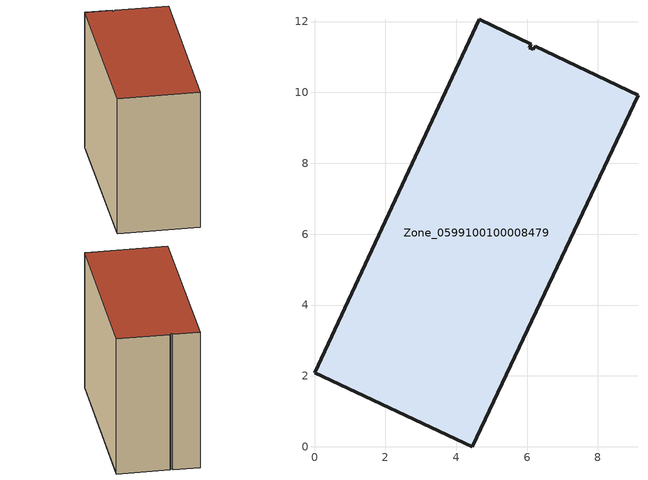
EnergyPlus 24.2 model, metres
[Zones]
Zone_0599100100008479
 floor ground (C_G): 4.65,12.07 6.12,11.37 6.06,11.26 6.17,11.22 6.24,11.31 9.13,9.92 4.46,0 0,2.08 z0
 wall outside (C_F): 9.13,9.92 6.24,11.31 6.17,11.22 6.06,11.26 6.12,11.37 4.65,12.07 0,2.08 4.46,0 9.13,9.92 z0:8.96
 roof outside (C_R): 6.17,11.22 6.06,11.26 6.12,11.37 4.65,12.07 0,2.08 4.46,0 9.13,9.92 6.24,11.31 z8.96
[BUILDING]
Pand.0599100100008479: North Axis=0; Terrain=City; Loads Convergence Tolerance Value=0.04; Temperature Convergence Tolerance Value=0.4; Solar Distribution=FullExterior; Maximum Number of Warmup Days=25; Minimum Number of Warmup Days=1
[Site:Location]
Rotterdam.The.Hague.AP_ZH_NLD Design_Conditions: Latitude=51.96; Longitude=4.45; Time Zone=1; Elevation=-4.5
[SITE:GROUNDTEMPERATURE:BUILDINGSURFACE]
18, 18, 18, 18, 18, 18, 18, 18, 18, 18, 18, 18
[MATERIAL] Thermal Absorptance=0.9; Solar Absorptance=0.7; Visible Absorptance=0.7
Name | Roughness | Thickness | Conductivity | Density | Specific Heat
G.TI.2015-2018 | MediumSmooth | 0.15 | 0.0428571 | 540 | 1210
F.TI.2015-2018 | Rough | 0.3 | 0.0666667 | 1920 | 840
R.TI.2015-2018 | MediumRough | 0.2 | 0.0333333 | 1500 | 1000
[CONSTRUCTION]
C_G: G.TI.2015-2018
C_F: F.TI.2015-2018
C_R: R.TI.2015-2018
[ZONE]
Zone_0599100100008479: Type=1; Multiplier=1; Ceiling Height=Autocalculate; Volume=Autocalculate; Floor Area=autocalculate; Part of Total Floor Area=Yes
[ZONEINFILTRATION:DESIGNFLOWRATE]
Infil_Zone_0599100100008479: Zone or ZoneList or Space or SpaceList=Zone_0599100100008479; Schedule=AlwaysOn; Design Flow Rate Calculation Method=Flow/Area; Flow Rate per Floor Area=0.0015; Constant Term Coefficient=1; Temperature Term Coefficient=0; Velocity Term Coefficient=0; Velocity Squared Term Coefficient=0
[HVACTEMPLATE:ZONE:IDEALLOADSAIRSYSTEM]
Zone_0599100100008479: Maximum Heating Supply Air Temperature=50; Minimum Cooling Supply Air Temperature=13; Maximum Heating Supply Air Humidity Ratio=0.0156; Minimum Cooling Supply Air Humidity Ratio=0.0077; Heating Limit=NoLimit; Cooling Limit=NoLimit; Dehumidification Control Type=ConstantSensibleHeatRatio; Cooling Sensible Heat Ratio=0.7; Dehumidification Setpoint=60; Humidification Control Type=None; Humidification Setpoint=30; Outdoor Air Method=None; Outdoor Air Flow Rate per Person=0.00944; Outdoor Air Flow Rate per Zone Floor Area=0; Outdoor Air Flow Rate per Zone=0; Demand Controlled Ventilation Type=None; Outdoor Air Economizer Type=NoEconomizer; Heat Recovery Type=None; Sensible Heat Recovery Effectiveness=0.7; Latent Heat Recovery Effectiveness=0.65
[ZONECONTROL:THERMOSTAT]
ThermostatControl_Zone_0599100100008479: Zone or ZoneList=Zone_0599100100008479; Control Type Schedule=DualSetpointControlType; Control 1=Thermostat_Zone_0599100100008479; Temperature Difference Between Cutout And Setpoint=0
[THERMOSTATSETPOINT:DUALSETPOINT]
Thermostat_Zone_0599100100008479: Heating Setpoint Temperature Schedule=HeatingSetpoint_Zone_0599100100008479; Cooling Setpoint Temperature Schedule=CoolingSetpoint_Zone_0599100100008479
[SCHEDULE:COMPACT]
HeatingSetpoint_Zone_0599100100008479: Through: 12/31, For: AllDays, Until: 24:00, 21
CoolingSetpoint_Zone_0599100100008479: Through: 12/31, For: AllDays, Until: 24:00, 24
DualSetpointControlType: Through: 12/31, For: AllDays, Until: 24:00, 4
AlwaysOn: Through: 12/31, For: AllDays, Until: 24:00, 1
